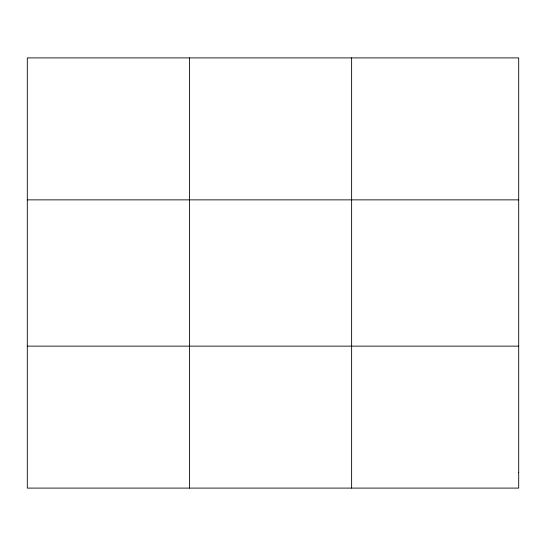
<?xml version="1.0" encoding="UTF-8"?>
<svg xmlns="http://www.w3.org/2000/svg" width="546" height="546" viewBox="0 0 546 546"><rect width="100%" height="100%" fill="white"/><g stroke="black" fill="none" stroke-linecap="round" stroke-linejoin="round"><path stroke-width="0.82" d="M189.462 57.903L189.462 488.097M351.624 57.903L351.624 488.097M27.3 199.863L518.7 199.863M27.3 346.137L518.7 346.137M518.7 472.324L518.7 488.097L27.3 488.097L27.3 57.903L518.7 57.903L518.7 472.324"/></g></svg>
